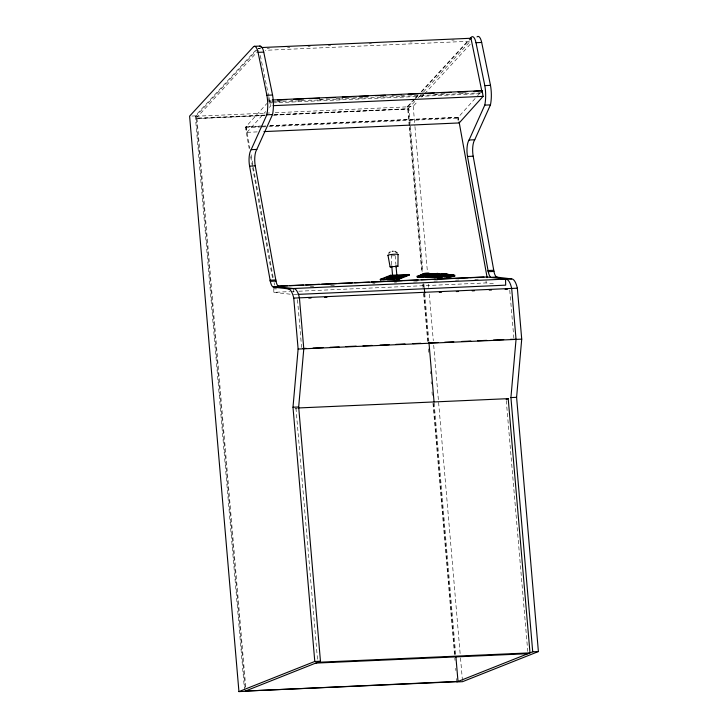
<?xml version="1.0" encoding="UTF-8"?>
<svg xmlns="http://www.w3.org/2000/svg" width="728" height="728" viewBox="0 0 728 728"><rect width="100%" height="100%" fill="white"/><g stroke="black" fill="none" stroke-linecap="round" stroke-linejoin="round"><path stroke-width="0.55" stroke-dasharray="3.64 2.73" d="M268.769 96.606L269.915 102.166L269.315 103.039L271.589 102.939M249.249 148.794L245.445 127.664L246.055 126.899L265.356 126.044M262.471 126.909L457.694 118.245L458.303 117.49L458.704 119.711M257.175 131.895L246.965 132.35L246.019 126.672L266.785 103.567M246.965 132.35L265.629 111.584M269.36 107.435L270.852 105.778L269.906 100.1L269.096 101.565L281.581 101.01M269.851 125.616L458.267 117.263L476.813 96.633M477.55 95.805L481.263 91.683M191.883 116.043L195.286 115.888L255.61 50.359M265.374 115.06L196.251 118.127L195.941 116.225L257.33 49.54M196.251 118.127L258.404 50.605M409.181 125.735L407.534 106.479L414.405 99.017M415.169 98.189L417.463 95.696M421.275 91.555L468.623 40.122M275.266 112.713L407.853 106.834L414.76 99.327M415.524 98.498L418.591 95.159M421.658 91.828L469.241 40.149M274.438 114.66L408.162 108.727L415.069 101.228M418.136 97.898L422.74 92.893M423.505 92.056L470.315 41.214L265.21 50.305M407.534 106.479L413.213 106.233L417.79 101.256M421.612 97.106L423.905 94.622M424.661 93.785L470.479 44.017M391.655 264.792L391.264 255.746M245.081 687.687L196.296 118.628L264.983 115.343M273.373 115.206L408.927 108.954L422.895 271.872M394.767 255.719L390.891 255.892M258.121 48.539L260.397 48.439M258.094 48.712L260.36 48.612M267.167 48.303L269.433 48.203M287.56 47.402L289.826 47.302M307.962 46.501L310.228 46.401M328.355 45.591L330.621 45.491M369.151 43.78L371.416 43.68M409.946 41.978L412.212 41.878M451.879 40.113L454.145 40.013M269.014 101.092L271.28 100.992M290.654 100.61L292.929 100.51M298.598 100.255L302.011 100.109M319.037 99.354L322.44 99.199M336.054 98.599L342.87 98.298M353.08 97.843L363.299 97.388M380.325 96.633L383.729 96.487M400.755 95.732L405.296 95.532M420.047 94.877L425.725 94.622M434.807 94.221L446.155 93.721M462.043 93.011L466.584 92.811M269.915 102.166L318.718 100M319.847 99.945L400.436 96.378M401.574 96.323L482.154 92.756M272.727 102.885L481.563 93.63M195.941 116.225L269.597 112.967M274.046 114.942L408.927 108.954M196.296 118.628L264.3 115.615M246.019 126.672L265.32 125.817M269.897 125.844L458.303 117.49M245.445 127.664L261.334 126.954M310.283 286.623L313.686 286.468M330.712 285.713L335.253 285.512M372.709 283.856L374.975 283.756M394.276 282.901L396.542 282.801M413.568 282.045L418.109 281.845M433.997 281.135L437.401 280.99M455.564 280.18L458.968 280.034M474.856 279.325L478.269 279.17M276.749 288.843L274.483 288.943L275.093 288.179L274.092 282.619M273.764 288.297L273.865 292.328L289.762 291.628M290.891 291.573L294.303 291.428M298.835 291.218L486.113 282.919L494.812 283.911M293.439 294.576L296.842 294.421M295.049 408.827L297.324 408.726M273.865 292.328L291.264 294.321M260.315 55.455L268.541 95.486M268.404 98.589L269.087 101.929M457.694 118.245L458.094 120.475M246.055 126.899L249.859 148.03M251.06 154.709L273.291 278.169M250.65 156.584L252.452 166.594M252.652 167.704L272.681 278.933M458.267 117.263L458.74 120.102M407.853 106.834L408.162 108.727M509.755 290.308L513.85 338.038M506.26 400.591L527.764 651.433M413.213 106.233L414.86 125.489M414.96 126.617L427.391 271.617M428.455 284.075L428.746 287.478M429.329 294.276L433.315 340.713M433.706 345.245L460.405 656.765M460.506 657.894L462.444 680.553M423.96 284.32L424.251 287.715M424.733 293.366L428.81 340.886M434.143 403.103L455.774 655.4M408.244 109.227L422.213 272.145M423.186 283.456L423.569 287.979M424.06 293.639L428.128 341.15M433.469 403.376L455.091 655.664M409.282 126.872L421.712 271.872M422.777 284.329L423.068 287.724M423.56 293.393L427.736 342.105M428.319 348.894L428.61 352.297M430.257 371.553L430.448 373.819M431.131 381.745L431.322 384.011M432.004 391.946L432.296 395.34M432.978 403.276L454.727 657.02M454.827 658.148L455.018 660.414M455.701 668.34L455.892 670.606M456.574 678.542L456.866 681.936M395.14 255.574L395.905 264.473M297.506 299.718L301.601 347.447M295.95 408.071L317.745 662.289M196.979 118.355L245.764 687.423M195.286 115.888L244.526 690.217M486.067 280.908L486.113 282.919M293.284 288.525L293.384 292.556"/><path stroke-width="1.09" d="M395.695 266.794L397.943 266.239L398.052 254.518M276.003 281.09L270.325 281.345L249.586 166.121A12.84 4.423 87.5 0 1 251.142 149.677L266.848 114.797A20.448 7.053 87.5 0 0 266.885 95.268L258.067 52.361A10.711 3.695 87.5 0 0 252.989 47.302L189.608 116.143L238.939 691.6L314.787 661.461L292.993 407.234L298.116 349.049L293.748 298.098A17.609 6.07 87.5 0 0 287.997 288.825L273.419 287.151L279.525 286.95L273.091 287.032A10.256 3.54 87.5 0 1 270.507 282.173L270.124 280.198L275.794 279.943L276.185 281.927A10.256 3.54 87.5 0 0 278.769 286.777L279.142 286.923M238.939 691.6L244.617 691.345L320.466 661.215L298.671 406.988L303.794 348.803L299.426 297.852A17.609 6.07 87.5 0 0 293.675 288.57L278.041 286.777M477.013 36.882A10.711 3.695 87.5 0 1 481.672 42.452L490.49 85.358A20.448 7.053 87.5 0 1 490.454 104.877L474.747 139.758A12.84 4.423 87.5 0 0 473.182 156.202L494.112 272.263A10.256 3.54 87.5 0 0 496.696 277.113L511.602 278.915A17.609 6.07 87.5 0 1 517.353 288.188L521.721 339.139L516.598 397.324L538.392 651.551L462.544 681.681L456.866 681.936L532.714 651.797L510.92 397.579L516.043 339.394L511.675 288.434A17.609 6.07 87.5 0 0 505.924 279.161L487.023 276.995L277.05 286.304M275.794 279.943L255.255 165.866A12.84 4.423 87.5 0 1 256.82 149.422L272.527 114.542A20.448 7.053 87.5 0 0 272.563 95.022L263.745 52.107A10.711 3.695 87.5 0 0 259.541 46.219M493.93 271.435L488.251 271.68L467.503 156.456A12.84 4.423 87.5 0 1 469.069 140.013L484.775 105.132A20.448 7.053 87.5 0 0 484.812 85.613L475.994 42.697A10.711 3.695 87.5 0 0 470.907 37.638L469.387 39.294M470.37 39.13L470.961 38.256L260.988 47.566M388.779 253.189L390.163 251.952M473.91 91.373L482.154 90.691L483.101 96.36L459.213 122.941L263.991 131.595M481.335 92.156L481.854 91.018M392.246 251.351L393.22 251.278M391.764 267.094L390.081 266.83L397.943 266.239M380.325 279.325L390.436 275.302L409.209 274.474L409.263 275.102L399.153 279.115L380.38 279.952L380.325 279.325L383.638 279.179M380.38 279.952L390.49 275.93L409.263 275.102M396.897 278.587L399.099 278.487L405.168 276.076M506.16 399.463L508.199 398.653L529.993 652.88L317.745 662.289M423.123 274.374L422.54 274.729M428.947 273.573C430.639 272.072 418.009 274.165 424.788 274.074M427.145 275.421L429.884 274.929M427.218 276.185L429.948 275.694M437.3 273.728L437.883 273.373L430.83 274.119M437.801 274.356L430.849 274.774M439.357 274.046L446.3 273.628L444.262 274.128M439.421 274.811L443.088 274.238M452.488 274.938L453.071 274.583L447.219 274.847M431.476 274.529L432.896 274.274M433.533 276.021L427.018 276.303M436.8 275.357L438.056 274.975L430.912 275.521L438.256 275.075M404.404 275.02L406.979 274.902L404.349 275.166M436.636 276.067L438.32 275.839M445.108 274.774L439.266 275.029M441.277 276.294L435.444 277.195L442.597 276.649L439.321 276.494M424.542 274.119L429.638 274.083L422.822 274.802M421.612 275.548L418.673 276.158L425.78 275.521M448.075 275.484L453.18 275.448L447.556 276.221M422.477 274.702L418.937 275.575M433.788 274.165L437.956 274.137M434.061 274.174L434.998 274.083M392.383 275.457L393.475 275.502L390.718 275.739L392.383 275.457L392.438 276.085L393.529 276.13L390.745 276.331L392.438 276.085M405.942 275.493C409.782 275.239 400.973 276.713 405.887 274.865M397.907 278.05C401.219 278.187 393.202 278.524 397.907 278.05C401.865 279.388 392.911 279.079 397.952 278.678M420.975 275.603L421.885 275.548M438.656 276.613L435.708 276.631M383.729 279.561L382.755 279.516L385.54 279.315L383.729 279.561L383.674 278.933M254.336 46.319L260.014 46.064M258.067 52.361L263.745 52.107M475.994 42.697L481.672 42.452M266.885 95.268L272.563 95.022M484.812 85.613L490.49 85.358M272.181 100L482.154 90.691M277.559 100.082L286.632 99.672M293.448 99.372L303.658 98.917M309.336 98.671L319.556 98.216M326.362 97.916L335.444 97.516M342.251 97.206L352.47 96.76M359.277 96.451L368.359 96.05M375.166 95.75L385.385 95.295M392.192 94.995L401.274 94.595M408.08 94.294L418.3 93.839M425.106 93.539L434.188 93.129M440.995 92.829L451.214 92.374M458.021 92.074L467.103 91.673M273.127 105.669L483.101 96.36M266.848 114.797L272.527 114.542M484.775 105.132L490.454 104.877M251.142 149.677L256.82 149.422M469.069 140.013L474.747 139.758M249.586 166.121L255.255 165.866M467.503 156.456L473.182 156.202M493.72 270.279L488.042 270.534L488.433 272.509A10.256 3.54 87.5 0 0 491.018 277.368L497.452 277.286M386.95 279.024L394.685 278.688M277.414 286.168L287.633 285.713M289.608 285.585L303.521 285.012M305.787 284.912L319.41 284.302M321.676 284.202L336.436 283.547M338.411 283.42L352.325 282.846M354.591 282.746L369.351 282.091M371.326 281.954L385.239 281.39M387.214 281.254L402.266 280.635M404.24 280.498L418.154 279.925M421.266 279.743L435.18 279.17M437.155 279.042L451.069 278.469M453.344 278.369L468.095 277.714M470.07 277.577L483.984 277.013M491.336 277.495L497.015 277.241M293.284 288.525L505.532 279.115L505.687 285.158L297.979 294.376M287.997 288.825L293.675 288.57M505.924 279.161L511.602 278.915M293.748 298.098L517.353 288.188M308.763 298.107L311.038 298.007M324.652 297.397L326.927 297.297M439.293 292.319L441.559 292.219M456.32 291.564L458.585 291.464M472.208 290.854L474.474 290.754M489.234 290.099L491.5 289.999M505.123 289.398L507.389 289.298M302.83 348.512L306.233 348.357M313.049 348.057L323.259 347.602M330.075 347.301L339.148 346.901M345.964 346.601L356.174 346.146M362.99 345.846L372.072 345.436M380.016 345.09L389.089 344.681M395.905 344.38L404.986 343.98M412.931 343.625L420.875 343.279M428.819 342.924L437.901 342.524M444.708 342.215L453.79 341.814M461.734 341.468L470.816 341.059M477.623 340.759L486.704 340.358M493.511 340.058L503.73 339.603M510.537 339.303L516.043 339.394M298.116 349.049L521.721 339.139M292.993 407.234L298.671 406.988M510.92 397.579L516.598 397.324M298.225 407.962L508.199 398.653M314.787 661.461L320.466 661.215M532.714 651.797L538.392 651.551M315.706 663.099L527.955 653.689M457.33 681.69L245.372 691.081L458.003 681.417L455.874 656.529M394.931 251.378L397.224 252.88M470.961 38.256L481.927 91.637M387.979 255.273L390.081 266.83M459.104 121.94L487.141 277.659M424.351 288.843L424.733 293.366M428.91 342.014L434.052 401.974M405.159 275.157L405.214 275.785M399.099 278.487L399.153 279.115M396.005 265.584L396.86 275.603M397.17 278.342L397.224 278.97M391.746 265.911L392.61 275.921M391.655 275.748L391.709 276.376M390.436 275.302L390.49 275.93M443.743 275.521A5.305 0.592 -4.9 0 1 443.934 275.957M441.214 276.531A5.305 0.592 -4.9 0 1 435.945 276.922M433.979 276.403A5.305 0.592 -4.9 0 1 434.607 276.212M435.535 276.021A5.305 0.592 -4.9 0 1 439.394 275.557M427.027 275.229A5.305 0.592 -4.9 0 1 427.227 275.666M426.59 275.857A5.305 0.592 -4.9 0 1 418.209 276.613M417.463 276.549A5.305 0.592 -4.9 0 1 421.312 275.384M421.284 275.011A5.305 0.592 -4.9 0 1 426.508 273.728A5.305 0.592 -4.9 0 1 430.412 274.329M429.484 274.52A5.305 0.592 -4.9 0 1 423.05 275.102M431.003 274.347A5.305 0.592 -4.9 0 1 437.437 273.764A5.305 0.592 -4.9 0 1 439.403 274.283M437.837 274.674A5.305 0.592 -4.9 0 1 430.385 275.229M429.638 275.166A5.305 0.592 -4.9 0 1 429.156 274.902M439.375 274.492A5.305 0.592 -4.9 0 1 446.346 273.919A5.305 0.592 -4.9 0 1 447.138 274.629M445.045 275.011A5.305 0.592 -4.9 0 1 439.776 275.402M438.01 275.321A5.305 0.592 -4.9 0 1 437.819 274.884M435.79 275.493A5.305 0.592 -4.9 0 1 435.562 275.821M432.841 276.385A5.305 0.592 -4.9 0 1 426.553 276.767M425.389 276.585A5.305 0.592 -4.9 0 1 425.616 276.258M427.172 275.876A5.305 0.592 -4.9 0 1 429.647 275.53M444.335 276.112A5.305 0.592 -4.9 0 1 451.387 275.011A5.305 0.592 -4.9 0 1 453.944 275.685M453.016 275.885A5.305 0.592 -4.9 0 1 447.82 276.431M444.817 276.376A5.305 0.592 -4.9 0 1 444.399 276.267M399.281 276.249A5.123 0.573 -4.9 0 1 394.767 277.486A5.123 0.573 -4.9 0 1 390.436 276.986M391.264 276.795A5.123 0.573 -4.9 0 1 394.894 276.331M403.012 276.285A8.236 0.919 -4.9 0 1 395.268 277.787A8.236 0.919 -4.9 0 1 386.759 277.759M387.087 277.259A8.236 0.919 -4.9 0 1 388.06 276.959M388.443 255.519A5.069 0.564 -4.9 0 1 392.774 254.345A5.069 0.564 -4.9 0 1 397.77 254.682M392.82 276.959L396.96 276.713L392.82 276.959M418.937 276.776C423.878 278.123 431.44 274.547 418.937 276.776M422.759 275.248C427.7 276.585 435.253 273.018 422.759 275.248M427.281 276.931C432.223 278.269 439.776 274.702 427.281 276.931M439.485 275.548C444.426 276.895 451.979 273.319 439.485 275.548M446.291 276.604C451.233 277.95 458.795 274.383 446.291 276.604M436.008 277.668A5.305 0.592 -4.9 0 0 444.289 276.522A5.305 0.592 -4.9 0 0 436.764 276.576A5.305 0.592 -4.9 0 0 436.008 277.668M419.301 277.368A5.305 0.592 -4.9 0 0 427.582 276.231A5.305 0.592 -4.9 0 0 420.056 276.285A5.305 0.592 -4.9 0 0 419.301 277.368M423.114 275.839A5.305 0.592 -4.9 0 0 431.404 274.702A5.305 0.592 -4.9 0 0 423.878 274.747A5.305 0.592 -4.9 0 0 423.114 275.839M431.476 275.994A5.305 0.592 -4.9 0 0 439.757 274.847A5.305 0.592 -4.9 0 0 432.232 274.902A5.305 0.592 -4.9 0 0 431.476 275.994M439.839 276.139A5.305 0.592 -4.9 0 0 448.13 275.002A5.305 0.592 -4.9 0 0 440.604 275.057A5.305 0.592 -4.9 0 0 439.839 276.139M427.636 277.523A5.305 0.592 -4.9 0 0 435.926 276.385A5.305 0.592 -4.9 0 0 428.401 276.431A5.305 0.592 -4.9 0 0 427.636 277.523M446.655 277.204A5.305 0.592 -4.9 0 0 454.936 276.058A5.305 0.592 -4.9 0 0 447.411 276.112A5.305 0.592 -4.9 0 0 446.655 277.204M390.244 278.688A8.236 0.919 -4.9 0 0 403.066 276.913A8.236 0.919 -4.9 0 0 391.336 277.004A8.236 0.919 -4.9 0 0 390.244 278.688"/></g></svg>
